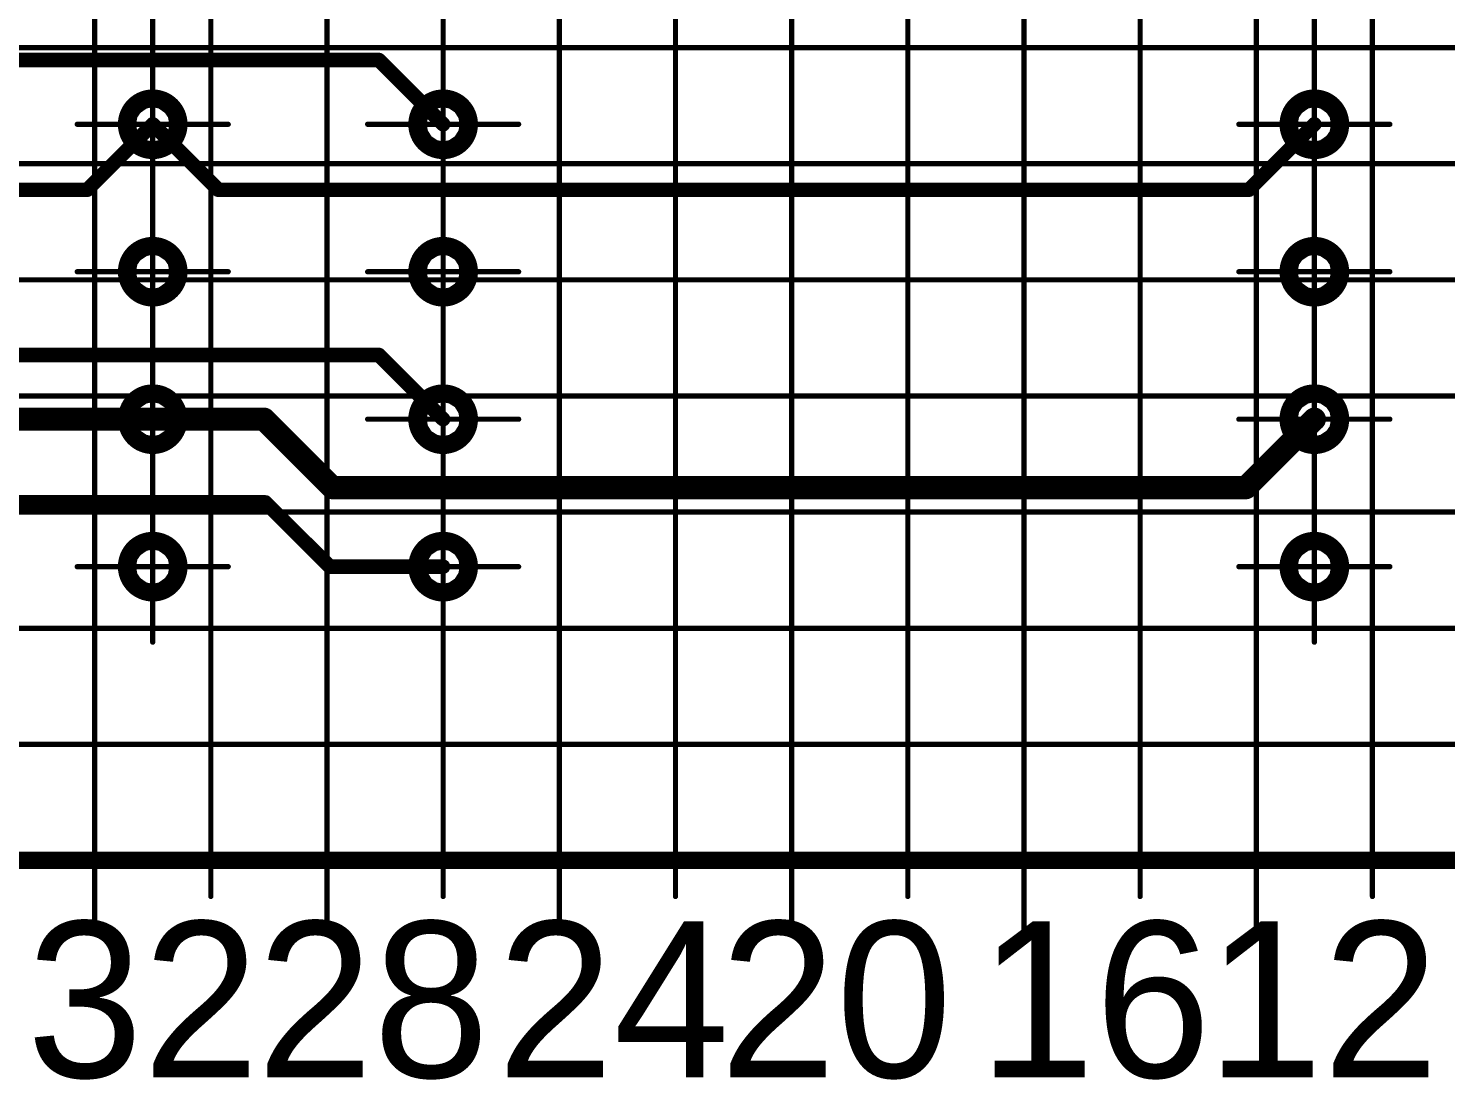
# Model space of a CAD drawing. Header units: millimetres. Extents: x 0 to 841, y 0 to 2540.
# Drawn here: x 732.72 to 781.52, y 2243.45 to 2279.67 of the extents above; entities that cross this region are included whole.
import ezdxf

# ---------------------------------------------------------------- set-up
doc = ezdxf.new("R2010")
doc.units = ezdxf.units.MM
for name, color, linetype in [('Mechanical11', 56, 'Continuous'), ('Mechanical12', 56, 'Continuous'), ('Mechanical7', 56, 'Continuous'), ('Mechanical9', 56, 'Continuous')]:
    doc.layers.add(name, color=color, linetype=linetype)

# ---------------------------------------------------------------- blocks, each defined once
blk = doc.blocks.new('BOASVIEW______B______L_____2__2_32_1_B_3')
at = {"layer": 'Mechanical11'}
for p, q in [((-297.766, -9.555), (-298, -9.508)), ((-298, -9.508), (-298, -10.12)), ((-297.567, -9.687), (-297.766, -9.555)), ((-297.435, -9.886), (-297.567, -9.687)), ((-267.766, -9.555), (-268, -9.508)), ((-268, -9.508), (-268, -10.12)), ((-267.567, -9.687), (-267.766, -9.555)), ((-267.435, -9.886), (-267.567, -9.687)), ((-257.766, -9.555), (-258, -9.508)), ((-258, -9.508), (-258, -10.12)), ((-257.567, -9.687), (-257.766, -9.555)), ((-257.435, -9.886), (-257.567, -9.687)), ((-298, -10.12), (-297.388, -10.12)), ((-298, -10.12), (-298, -10.732)), ((-297.388, -10.12), (-298, -10.12)), ((-297.388, -10.12), (-297.435, -9.886)), ((-297.435, -10.354), (-297.388, -10.12)), ((-268, -10.12), (-267.388, -10.12)), ((-268, -10.12), (-268, -10.732)), ((-267.388, -10.12), (-268, -10.12)), ((-267.388, -10.12), (-267.435, -9.886)), ((-267.435, -10.354), (-267.388, -10.12)), ((-258, -10.12), (-257.388, -10.12)), ((-258, -10.12), (-258, -10.732)), ((-257.388, -10.12), (-258, -10.12)), ((-257.388, -10.12), (-257.435, -9.886)), ((-257.435, -10.354), (-257.388, -10.12)), ((-298, -10.732), (-297.766, -10.685)), ((-297.766, -10.685), (-297.567, -10.553)), ((-297.567, -10.553), (-297.435, -10.354)), ((-268, -10.732), (-267.766, -10.685)), ((-267.766, -10.685), (-267.567, -10.553)), ((-267.567, -10.553), (-267.435, -10.354)), ((-258, -10.732), (-257.766, -10.685)), ((-257.766, -10.685), (-257.567, -10.553)), ((-257.567, -10.553), (-257.435, -10.354)), ((-297.766, -14.635), (-298, -14.588)), ((-298, -14.588), (-298, -15.2)), ((-297.567, -14.767), (-297.766, -14.635)), ((-267.766, -14.635), (-268, -14.588)), ((-268, -14.588), (-268, -15.2)), ((-267.567, -14.767), (-267.766, -14.635)), ((-257.766, -14.635), (-258, -14.588)), ((-258, -14.588), (-258, -15.2)), ((-257.567, -14.767), (-257.766, -14.635)), ((-297.435, -14.966), (-297.567, -14.767)), ((-297.388, -15.2), (-297.435, -14.966)), ((-267.435, -14.966), (-267.567, -14.767)), ((-267.388, -15.2), (-267.435, -14.966)), ((-257.435, -14.966), (-257.567, -14.767)), ((-257.388, -15.2), (-257.435, -14.966)), ((-298, -15.2), (-297.388, -15.2)), ((-298, -15.2), (-298, -15.812)), ((-297.388, -15.2), (-298, -15.2)), ((-297.567, -15.633), (-297.435, -15.434)), ((-297.435, -15.434), (-297.388, -15.2)), ((-268, -15.2), (-267.388, -15.2)), ((-268, -15.2), (-268, -15.812)), ((-267.388, -15.2), (-268, -15.2)), ((-267.567, -15.633), (-267.435, -15.434)), ((-267.435, -15.434), (-267.388, -15.2)), ((-258, -15.2), (-257.388, -15.2)), ((-258, -15.2), (-258, -15.812)), ((-257.388, -15.2), (-258, -15.2)), ((-257.567, -15.633), (-257.435, -15.434)), ((-257.435, -15.434), (-257.388, -15.2)), ((-298, -15.812), (-297.766, -15.765)), ((-297.766, -15.765), (-297.567, -15.633)), ((-268, -15.812), (-267.766, -15.765)), ((-267.766, -15.765), (-267.567, -15.633)), ((-258, -15.812), (-257.766, -15.765)), ((-257.766, -15.765), (-257.567, -15.633)), ((-297.766, -19.715), (-298, -19.668)), ((-298, -19.668), (-298, -20.28)), ((-297.567, -19.847), (-297.766, -19.715)), ((-297.435, -20.046), (-297.567, -19.847)), ((-267.766, -19.715), (-268, -19.668)), ((-268, -19.668), (-268, -20.28)), ((-267.567, -19.847), (-267.766, -19.715)), ((-267.435, -20.046), (-267.567, -19.847)), ((-257.766, -19.715), (-258, -19.668)), ((-258, -19.668), (-258, -20.28)), ((-257.567, -19.847), (-257.766, -19.715)), ((-257.435, -20.046), (-257.567, -19.847)), ((-298, -20.28), (-297.388, -20.28)), ((-298, -20.28), (-298, -20.892)), ((-297.388, -20.28), (-298, -20.28)), ((-297.388, -20.28), (-297.435, -20.046)), ((-297.435, -20.514), (-297.388, -20.28)), ((-268, -20.28), (-267.388, -20.28)), ((-268, -20.28), (-268, -20.892)), ((-267.388, -20.28), (-268, -20.28)), ((-267.388, -20.28), (-267.435, -20.046)), ((-267.435, -20.514), (-267.388, -20.28)), ((-258, -20.28), (-257.388, -20.28)), ((-258, -20.28), (-258, -20.892)), ((-257.388, -20.28), (-258, -20.28)), ((-257.388, -20.28), (-257.435, -20.046)), ((-257.435, -20.514), (-257.388, -20.28)), ((-298, -20.892), (-297.766, -20.845)), ((-297.766, -20.845), (-297.567, -20.713)), ((-297.567, -20.713), (-297.435, -20.514)), ((-268, -20.892), (-267.766, -20.845)), ((-267.766, -20.845), (-267.567, -20.713)), ((-267.567, -20.713), (-267.435, -20.514)), ((-258, -20.892), (-257.766, -20.845)), ((-257.766, -20.845), (-257.567, -20.713)), ((-257.567, -20.713), (-257.435, -20.514)), ((-297.766, -24.795), (-298, -24.748)), ((-298, -24.748), (-298, -25.36)), ((-297.567, -24.927), (-297.766, -24.795)), ((-267.766, -24.795), (-268, -24.748)), ((-268, -24.748), (-268, -25.36)), ((-267.567, -24.927), (-267.766, -24.795)), ((-257.766, -24.795), (-258, -24.748)), ((-258, -24.748), (-258, -25.36)), ((-257.567, -24.927), (-257.766, -24.795)), ((-298, -25.36), (-297.388, -25.36)), ((-298, -25.36), (-298, -25.972)), ((-297.388, -25.36), (-298, -25.36)), ((-297.435, -25.126), (-297.567, -24.927)), ((-297.388, -25.36), (-297.435, -25.126)), ((-297.435, -25.594), (-297.388, -25.36)), ((-268, -25.36), (-267.388, -25.36)), ((-268, -25.36), (-268, -25.972)), ((-267.388, -25.36), (-268, -25.36)), ((-267.435, -25.126), (-267.567, -24.927)), ((-267.388, -25.36), (-267.435, -25.126)), ((-267.435, -25.594), (-267.388, -25.36)), ((-258, -25.36), (-257.388, -25.36)), ((-258, -25.36), (-258, -25.972)), ((-257.388, -25.36), (-258, -25.36)), ((-257.435, -25.126), (-257.567, -24.927)), ((-257.388, -25.36), (-257.435, -25.126)), ((-257.435, -25.594), (-257.388, -25.36)), ((-297.766, -25.925), (-297.567, -25.793)), ((-297.567, -25.793), (-297.435, -25.594)), ((-267.766, -25.925), (-267.567, -25.793)), ((-267.567, -25.793), (-267.435, -25.594)), ((-257.766, -25.925), (-257.567, -25.793)), ((-257.567, -25.793), (-257.435, -25.594)), ((-298, -25.972), (-297.766, -25.925)), ((-268, -25.972), (-267.766, -25.925)), ((-258, -25.972), (-257.766, -25.925))]:
    blk.add_line(p, q, dxfattribs=at)
at = {"layer": 'Mechanical12'}
for p, q in [((-298.433, -9.687), (-298.565, -9.886)), ((-298.234, -9.555), (-298.433, -9.687)), ((-298, -9.508), (-298.234, -9.555)), ((-298, -10.12), (-298, -9.508)), ((-268.433, -9.687), (-268.565, -9.886)), ((-268.234, -9.555), (-268.433, -9.687)), ((-268, -9.508), (-268.234, -9.555)), ((-268, -10.12), (-268, -9.508)), ((-258.433, -9.687), (-258.565, -9.886)), ((-258.234, -9.555), (-258.433, -9.687)), ((-258, -9.508), (-258.234, -9.555)), ((-258, -10.12), (-258, -9.508)), ((-298.565, -9.886), (-298.612, -10.12)), ((-298.612, -10.12), (-298, -10.12)), ((-298, -10.12), (-298.612, -10.12)), ((-298.612, -10.12), (-298.565, -10.354)), ((-298, -10.732), (-298, -10.12)), ((-268.565, -9.886), (-268.612, -10.12)), ((-268.612, -10.12), (-268, -10.12)), ((-268, -10.12), (-268.612, -10.12)), ((-268.612, -10.12), (-268.565, -10.354)), ((-268, -10.732), (-268, -10.12)), ((-258.565, -9.886), (-258.612, -10.12)), ((-258.612, -10.12), (-258, -10.12)), ((-258, -10.12), (-258.612, -10.12)), ((-258.612, -10.12), (-258.565, -10.354)), ((-258, -10.732), (-258, -10.12)), ((-298.565, -10.354), (-298.433, -10.553)), ((-298.433, -10.553), (-298.234, -10.685)), ((-298.234, -10.685), (-298, -10.732)), ((-268.565, -10.354), (-268.433, -10.553)), ((-268.433, -10.553), (-268.234, -10.685)), ((-268.234, -10.685), (-268, -10.732)), ((-258.565, -10.354), (-258.433, -10.553)), ((-258.433, -10.553), (-258.234, -10.685)), ((-258.234, -10.685), (-258, -10.732)), ((-298.234, -14.635), (-298.433, -14.767)), ((-298, -14.588), (-298.234, -14.635)), ((-298, -15.2), (-298, -14.588)), ((-268.234, -14.635), (-268.433, -14.767)), ((-268, -14.588), (-268.234, -14.635)), ((-268, -15.2), (-268, -14.588)), ((-258.234, -14.635), (-258.433, -14.767)), ((-258, -14.588), (-258.234, -14.635)), ((-258, -15.2), (-258, -14.588)), ((-298.565, -14.966), (-298.612, -15.2)), ((-298.433, -14.767), (-298.565, -14.966)), ((-268.565, -14.966), (-268.612, -15.2)), ((-268.433, -14.767), (-268.565, -14.966)), ((-258.565, -14.966), (-258.612, -15.2)), ((-258.433, -14.767), (-258.565, -14.966)), ((-298.612, -15.2), (-298, -15.2)), ((-298, -15.2), (-298.612, -15.2)), ((-298.612, -15.2), (-298.565, -15.434)), ((-298.565, -15.434), (-298.433, -15.633)), ((-298, -15.812), (-298, -15.2)), ((-268.612, -15.2), (-268, -15.2)), ((-268, -15.2), (-268.612, -15.2)), ((-268.612, -15.2), (-268.565, -15.434)), ((-268.565, -15.434), (-268.433, -15.633)), ((-268, -15.812), (-268, -15.2)), ((-258.612, -15.2), (-258, -15.2)), ((-258, -15.2), (-258.612, -15.2)), ((-258.612, -15.2), (-258.565, -15.434)), ((-258.565, -15.434), (-258.433, -15.633)), ((-258, -15.812), (-258, -15.2)), ((-298.433, -15.633), (-298.234, -15.765)), ((-298.234, -15.765), (-298, -15.812)), ((-268.433, -15.633), (-268.234, -15.765)), ((-268.234, -15.765), (-268, -15.812)), ((-258.433, -15.633), (-258.234, -15.765)), ((-258.234, -15.765), (-258, -15.812)), ((-298.433, -19.847), (-298.565, -20.046)), ((-298.234, -19.715), (-298.433, -19.847)), ((-298, -19.668), (-298.234, -19.715)), ((-298, -20.28), (-298, -19.668)), ((-268.433, -19.847), (-268.565, -20.046)), ((-268.234, -19.715), (-268.433, -19.847)), ((-268, -19.668), (-268.234, -19.715)), ((-268, -20.28), (-268, -19.668)), ((-258.433, -19.847), (-258.565, -20.046)), ((-258.234, -19.715), (-258.433, -19.847)), ((-258, -19.668), (-258.234, -19.715)), ((-258, -20.28), (-258, -19.668)), ((-298.565, -20.046), (-298.612, -20.28)), ((-298.612, -20.28), (-298, -20.28)), ((-298, -20.28), (-298.612, -20.28)), ((-298.612, -20.28), (-298.565, -20.514)), ((-298, -20.892), (-298, -20.28)), ((-268.565, -20.046), (-268.612, -20.28)), ((-268.612, -20.28), (-268, -20.28)), ((-268, -20.28), (-268.612, -20.28)), ((-268.612, -20.28), (-268.565, -20.514)), ((-268, -20.892), (-268, -20.28)), ((-258.565, -20.046), (-258.612, -20.28)), ((-258.612, -20.28), (-258, -20.28)), ((-258, -20.28), (-258.612, -20.28)), ((-258.612, -20.28), (-258.565, -20.514)), ((-258, -20.892), (-258, -20.28)), ((-298.565, -20.514), (-298.433, -20.713)), ((-298.433, -20.713), (-298.234, -20.845)), ((-298.234, -20.845), (-298, -20.892)), ((-268.565, -20.514), (-268.433, -20.713)), ((-268.433, -20.713), (-268.234, -20.845)), ((-268.234, -20.845), (-268, -20.892)), ((-258.565, -20.514), (-258.433, -20.713)), ((-258.433, -20.713), (-258.234, -20.845)), ((-258.234, -20.845), (-258, -20.892)), ((-298.234, -24.795), (-298.433, -24.927)), ((-298, -24.748), (-298.234, -24.795)), ((-298, -25.36), (-298, -24.748)), ((-268.234, -24.795), (-268.433, -24.927)), ((-268, -24.748), (-268.234, -24.795)), ((-268, -25.36), (-268, -24.748)), ((-258.234, -24.795), (-258.433, -24.927)), ((-258, -24.748), (-258.234, -24.795)), ((-258, -25.36), (-258, -24.748)), ((-298.565, -25.126), (-298.612, -25.36)), ((-298.612, -25.36), (-298, -25.36)), ((-298, -25.36), (-298.612, -25.36)), ((-298.612, -25.36), (-298.565, -25.594)), ((-298.433, -24.927), (-298.565, -25.126)), ((-298, -25.972), (-298, -25.36)), ((-268.565, -25.126), (-268.612, -25.36)), ((-268.612, -25.36), (-268, -25.36)), ((-268, -25.36), (-268.612, -25.36)), ((-268.612, -25.36), (-268.565, -25.594)), ((-268.433, -24.927), (-268.565, -25.126)), ((-268, -25.972), (-268, -25.36)), ((-258.565, -25.126), (-258.612, -25.36)), ((-258.612, -25.36), (-258, -25.36)), ((-258, -25.36), (-258.612, -25.36)), ((-258.612, -25.36), (-258.565, -25.594)), ((-258.433, -24.927), (-258.565, -25.126)), ((-258, -25.972), (-258, -25.36)), ((-298.565, -25.594), (-298.433, -25.793)), ((-298.433, -25.793), (-298.234, -25.925)), ((-268.565, -25.594), (-268.433, -25.793)), ((-268.433, -25.793), (-268.234, -25.925)), ((-258.565, -25.594), (-258.433, -25.793)), ((-258.433, -25.793), (-258.234, -25.925)), ((-298.234, -25.925), (-298, -25.972)), ((-268.234, -25.925), (-268, -25.972)), ((-258.234, -25.925), (-258, -25.972))]:
    blk.add_line(p, q, dxfattribs=at)
for points, const_width in [([(0, 0), (-320, 0)], 0.6), ([(0, 0), (-320, 0)], 0.6), ([(-264.096, -10.12), (-268, -10.12)], 0.5), ([(-261.882, -12.334), (-264.096, -10.12)], 0.5), ([(-244.132, -12.334), (-261.882, -12.334)], 0.5), ([(-295.642, -12.842), (-298, -15.2)], 0.8), ([(-264.19, -12.842), (-295.642, -12.842)], 0.8), ([(-261.832, -15.2), (-264.19, -12.842)], 0.8), ([(-265.786, -17.414), (-268, -15.2)], 0.5), ([(-258, -15.2), (-261.832, -15.2)], 0.8), ([(-244.204, -15.2), (-258, -15.2)], 0.8), ([(-230.214, -17.414), (-265.786, -17.414)], 0.5), ([(-295.744, -23.104), (-298, -25.36)], 0.5), ([(-260.256, -23.104), (-295.744, -23.104)], 0.5), ([(-258, -25.36), (-260.256, -23.104)], 0.5), ([(-255.744, -23.104), (-258, -25.36)], 0.5), ([(-220.256, -23.104), (-255.744, -23.104)], 0.5), ([(-265.786, -27.574), (-268, -25.36)], 0.5), ([(-230.214, -27.574), (-265.786, -27.574)], 0.5)]:
    blk.add_lwpolyline(points, dxfattribs=dict(at, const_width=const_width))
for points, const_width in [([(-297.1, -10.12, 1), (-298.9, -10.12, 1)], 0.6), ([(-267.1, -10.12, 1), (-268.9, -10.12, 1)], 0.6), ([(-257.1, -10.12, 1), (-258.9, -10.12, 1)], 0.6), ([(-299.05, -10.12, 1), (-298.75, -10.12, 1)], 0.3), ([(-297.25, -10.12, 1), (-296.95, -10.12, 1)], 0.3), ([(-269.05, -10.12, 1), (-268.75, -10.12, 1)], 0.3), ([(-268.125, -10.12, 1), (-267.875, -10.12, 1)], 0.25), ([(-267.25, -10.12, 1), (-266.95, -10.12, 1)], 0.3), ([(-264.221, -10.12, 1), (-263.971, -10.12, 1)], 0.25), ([(-264.221, -10.12, 1), (-263.971, -10.12, 1)], 0.25), ([(-259.05, -10.12, 1), (-258.75, -10.12, 1)], 0.3), ([(-257.25, -10.12, 1), (-256.95, -10.12, 1)], 0.3), ([(-262.007, -12.334, 1), (-261.757, -12.334, 1)], 0.25), ([(-262.007, -12.334, 1), (-261.757, -12.334, 1)], 0.25), ([(-295.842, -12.842, 1), (-295.442, -12.842, 1)], 0.4), ([(-295.842, -12.842, 1), (-295.442, -12.842, 1)], 0.4), ([(-264.39, -12.842, 1), (-263.99, -12.842, 1)], 0.4), ([(-264.39, -12.842, 1), (-263.99, -12.842, 1)], 0.4), ([(-297.1, -15.2, 1), (-298.9, -15.2, 1)], 0.6), ([(-267.1, -15.2, 1), (-268.9, -15.2, 1)], 0.6), ([(-257.1, -15.2, 1), (-258.9, -15.2, 1)], 0.6), ([(-299.05, -15.2, 1), (-298.75, -15.2, 1)], 0.3), ([(-298.2, -15.2, 1), (-297.8, -15.2, 1)], 0.4), ([(-297.25, -15.2, 1), (-296.95, -15.2, 1)], 0.3), ([(-269.05, -15.2, 1), (-268.75, -15.2, 1)], 0.3), ([(-268.125, -15.2, 1), (-267.875, -15.2, 1)], 0.25), ([(-267.25, -15.2, 1), (-266.95, -15.2, 1)], 0.3), ([(-262.032, -15.2, 1), (-261.632, -15.2, 1)], 0.4), ([(-262.032, -15.2, 1), (-261.632, -15.2, 1)], 0.4), ([(-259.05, -15.2, 1), (-258.75, -15.2, 1)], 0.3), ([(-258.2, -15.2, 1), (-257.8, -15.2, 1)], 0.4), ([(-258.2, -15.2, 1), (-257.8, -15.2, 1)], 0.4), ([(-257.25, -15.2, 1), (-256.95, -15.2, 1)], 0.3), ([(-265.911, -17.414, 1), (-265.661, -17.414, 1)], 0.25), ([(-265.911, -17.414, 1), (-265.661, -17.414, 1)], 0.25), ([(-297.1, -20.28, 1), (-298.9, -20.28, 1)], 0.6), ([(-267.1, -20.28, 1), (-268.9, -20.28, 1)], 0.6), ([(-257.1, -20.28, 1), (-258.9, -20.28, 1)], 0.6), ([(-299.05, -20.28, 1), (-298.75, -20.28, 1)], 0.3), ([(-297.25, -20.28, 1), (-296.95, -20.28, 1)], 0.3), ([(-269.05, -20.28, 1), (-268.75, -20.28, 1)], 0.3), ([(-267.25, -20.28, 1), (-266.95, -20.28, 1)], 0.3), ([(-259.05, -20.28, 1), (-258.75, -20.28, 1)], 0.3), ([(-257.25, -20.28, 1), (-256.95, -20.28, 1)], 0.3), ([(-295.869, -23.104, 1), (-295.619, -23.104, 1)], 0.25), ([(-295.869, -23.104, 1), (-295.619, -23.104, 1)], 0.25), ([(-260.381, -23.104, 1), (-260.131, -23.104, 1)], 0.25), ([(-260.381, -23.104, 1), (-260.131, -23.104, 1)], 0.25), ([(-255.869, -23.104, 1), (-255.619, -23.104, 1)], 0.25), ([(-255.869, -23.104, 1), (-255.619, -23.104, 1)], 0.25), ([(-297.1, -25.36, 1), (-298.9, -25.36, 1)], 0.6), ([(-267.1, -25.36, 1), (-268.9, -25.36, 1)], 0.6), ([(-257.1, -25.36, 1), (-258.9, -25.36, 1)], 0.6), ([(-299.05, -25.36, 1), (-298.75, -25.36, 1)], 0.3), ([(-298.125, -25.36, 1), (-297.875, -25.36, 1)], 0.25), ([(-297.25, -25.36, 1), (-296.95, -25.36, 1)], 0.3), ([(-269.05, -25.36, 1), (-268.75, -25.36, 1)], 0.3), ([(-268.125, -25.36, 1), (-267.875, -25.36, 1)], 0.25), ([(-267.25, -25.36, 1), (-266.95, -25.36, 1)], 0.3), ([(-259.05, -25.36, 1), (-258.75, -25.36, 1)], 0.3), ([(-258.125, -25.36, 1), (-257.875, -25.36, 1)], 0.25), ([(-258.125, -25.36, 1), (-257.875, -25.36, 1)], 0.25), ([(-257.25, -25.36, 1), (-256.95, -25.36, 1)], 0.3), ([(-265.911, -27.574, 1), (-265.661, -27.574, 1)], 0.25), ([(-265.911, -27.574, 1), (-265.661, -27.574, 1)], 0.25)]:
    blk.add_lwpolyline(points, format="xyb", close=True, dxfattribs=dict(at, const_width=const_width))
at = {"layer": 'Mechanical7', "const_width": 0.18}
for points in [[(-298, -7.52), (-298, -12.72)], [(-268, -7.52), (-268, -12.72)], [(-258, -7.52), (-258, -12.72)], [(-295.4, -10.12), (-300.6, -10.12)], [(-265.4, -10.12), (-270.6, -10.12)], [(-255.4, -10.12), (-260.6, -10.12)], [(-298, -12.6), (-298, -17.8)], [(-268, -12.6), (-268, -17.8)], [(-258, -12.6), (-258, -17.8)], [(-295.4, -15.2), (-300.6, -15.2)], [(-265.4, -15.2), (-270.6, -15.2)], [(-255.4, -15.2), (-260.6, -15.2)], [(-298, -17.68), (-298, -22.88)], [(-268, -17.68), (-268, -22.88)], [(-258, -17.68), (-258, -22.88)], [(-295.4, -20.28), (-300.6, -20.28)], [(-265.4, -20.28), (-270.6, -20.28)], [(-255.4, -20.28), (-260.6, -20.28)], [(-298, -22.76), (-298, -27.96)], [(-268, -22.76), (-268, -27.96)], [(-258, -22.76), (-258, -27.96)], [(-295.4, -25.36), (-300.6, -25.36)], [(-265.4, -25.36), (-270.6, -25.36)], [(-255.4, -25.36), (-260.6, -25.36)], [(-298, -27.84), (-298, -33.04)], [(-268, -27.84), (-268, -33.04)], [(-258, -27.84), (-258, -33.04)]]:
    blk.add_lwpolyline(points, dxfattribs=at)
at = {"layer": 'Mechanical7', "const_width": 0.09}
for points in [[(-298.045, -7.52, 1), (-297.955, -7.52, 1)], [(-268.045, -7.52, 1), (-267.955, -7.52, 1)], [(-258.045, -7.52, 1), (-257.955, -7.52, 1)], [(-300.645, -10.12, 1), (-300.555, -10.12, 1)], [(-295.445, -10.12, 1), (-295.355, -10.12, 1)], [(-270.645, -10.12, 1), (-270.555, -10.12, 1)], [(-265.445, -10.12, 1), (-265.355, -10.12, 1)], [(-260.645, -10.12, 1), (-260.555, -10.12, 1)], [(-255.445, -10.12, 1), (-255.355, -10.12, 1)], [(-298.045, -12.6, 1), (-297.955, -12.6, 1)], [(-298.045, -12.72, 1), (-297.955, -12.72, 1)], [(-268.045, -12.6, 1), (-267.955, -12.6, 1)], [(-268.045, -12.72, 1), (-267.955, -12.72, 1)], [(-258.045, -12.6, 1), (-257.955, -12.6, 1)], [(-258.045, -12.72, 1), (-257.955, -12.72, 1)], [(-300.645, -15.2, 1), (-300.555, -15.2, 1)], [(-295.445, -15.2, 1), (-295.355, -15.2, 1)], [(-270.645, -15.2, 1), (-270.555, -15.2, 1)], [(-265.445, -15.2, 1), (-265.355, -15.2, 1)], [(-260.645, -15.2, 1), (-260.555, -15.2, 1)], [(-255.445, -15.2, 1), (-255.355, -15.2, 1)], [(-298.045, -17.68, 1), (-297.955, -17.68, 1)], [(-298.045, -17.8, 1), (-297.955, -17.8, 1)], [(-268.045, -17.68, 1), (-267.955, -17.68, 1)], [(-268.045, -17.8, 1), (-267.955, -17.8, 1)], [(-258.045, -17.68, 1), (-257.955, -17.68, 1)], [(-258.045, -17.8, 1), (-257.955, -17.8, 1)], [(-300.645, -20.28, 1), (-300.555, -20.28, 1)], [(-295.445, -20.28, 1), (-295.355, -20.28, 1)], [(-270.645, -20.28, 1), (-270.555, -20.28, 1)], [(-265.445, -20.28, 1), (-265.355, -20.28, 1)], [(-260.645, -20.28, 1), (-260.555, -20.28, 1)], [(-255.445, -20.28, 1), (-255.355, -20.28, 1)], [(-298.045, -22.76, 1), (-297.955, -22.76, 1)], [(-298.045, -22.88, 1), (-297.955, -22.88, 1)], [(-268.045, -22.76, 1), (-267.955, -22.76, 1)], [(-268.045, -22.88, 1), (-267.955, -22.88, 1)], [(-258.045, -22.76, 1), (-257.955, -22.76, 1)], [(-258.045, -22.88, 1), (-257.955, -22.88, 1)], [(-300.645, -25.36, 1), (-300.555, -25.36, 1)], [(-295.445, -25.36, 1), (-295.355, -25.36, 1)], [(-270.645, -25.36, 1), (-270.555, -25.36, 1)], [(-265.445, -25.36, 1), (-265.355, -25.36, 1)], [(-260.645, -25.36, 1), (-260.555, -25.36, 1)], [(-255.445, -25.36, 1), (-255.355, -25.36, 1)], [(-298.045, -27.84, 1), (-297.955, -27.84, 1)], [(-268.045, -27.84, 1), (-267.955, -27.84, 1)], [(-258.045, -27.84, 1), (-257.955, -27.84, 1)], [(-298.045, -27.96, 1), (-297.955, -27.96, 1)], [(-268.045, -27.96, 1), (-267.955, -27.96, 1)], [(-258.045, -27.96, 1), (-257.955, -27.96, 1)]]:
    blk.add_lwpolyline(points, format="xyb", close=True, dxfattribs=at)
at = {"layer": 'Mechanical9', "const_width": 0.18}
for points in [[(-296, 2.48), (-296, 0)], [(-288, 2.48), (-288, 0)], [(-280, 2.48), (-280, 0)], [(-272, 2.48), (-272, 0)], [(-264, 2.48), (-264, 0)], [(-256, 2.48), (-256, 0)], [(-300, 1.24), (-300, 0)], [(-296, 1.24), (-296, 0)], [(-292, 1.24), (-292, 0)], [(-288, 1.24), (-288, 0)], [(-284, 1.24), (-284, 0)], [(-280, 1.24), (-280, 0)], [(-276, 1.24), (-276, 0)], [(-272, 1.24), (-272, 0)], [(-268, 1.24), (-268, 0)], [(-264, 1.24), (-264, 0)], [(-260, 1.24), (-260, 0)], [(-256, 1.24), (-256, 0)], [(0, 0), (-320, 0)], [(-300, 0), (-300, -210)], [(-296, 0), (-296, -210)], [(-292, 0), (-292, -210)], [(-288, 0), (-288, -210)], [(-284, 0), (-284, -210)], [(-280, 0), (-280, -210)], [(-276, 0), (-276, -210)], [(-272, 0), (-272, -210)], [(-268, 0), (-268, -210)], [(-264, 0), (-264, -210)], [(-260, 0), (-260, -210)], [(-256, 0), (-256, -210)], [(0, -4), (-320, -4)], [(0, -8), (-320, -8)], [(0, -12), (-320, -12)], [(0, -16), (-320, -16)], [(0, -20), (-320, -20)], [(0, -24), (-320, -24)], [(0, -28), (-320, -28)]]:
    blk.add_lwpolyline(points, dxfattribs=at)
at = {"layer": 'Mechanical9', "const_width": 0.09}
for points in [[(-296.045, 2.48, 1), (-295.955, 2.48, 1)], [(-288.045, 2.48, 1), (-287.955, 2.48, 1)], [(-280.045, 2.48, 1), (-279.955, 2.48, 1)], [(-272.045, 2.48, 1), (-271.955, 2.48, 1)], [(-264.045, 2.48, 1), (-263.955, 2.48, 1)], [(-256.045, 2.48, 1), (-255.955, 2.48, 1)], [(-300.045, 1.24, 1), (-299.955, 1.24, 1)], [(-296.045, 1.24, 1), (-295.955, 1.24, 1)], [(-292.045, 1.24, 1), (-291.955, 1.24, 1)], [(-288.045, 1.24, 1), (-287.955, 1.24, 1)], [(-284.045, 1.24, 1), (-283.955, 1.24, 1)], [(-280.045, 1.24, 1), (-279.955, 1.24, 1)], [(-276.045, 1.24, 1), (-275.955, 1.24, 1)], [(-272.045, 1.24, 1), (-271.955, 1.24, 1)], [(-268.045, 1.24, 1), (-267.955, 1.24, 1)], [(-264.045, 1.24, 1), (-263.955, 1.24, 1)], [(-260.045, 1.24, 1), (-259.955, 1.24, 1)], [(-256.045, 1.24, 1), (-255.955, 1.24, 1)], [(-300.045, 0, 1), (-299.955, 0, 1)], [(-300.045, 0, 1), (-299.955, 0, 1)], [(-296.045, 0, 1), (-295.955, 0, 1)], [(-296.045, 0, 1), (-295.955, 0, 1)], [(-296.045, 0, 1), (-295.955, 0, 1)], [(-292.045, 0, 1), (-291.955, 0, 1)], [(-292.045, 0, 1), (-291.955, 0, 1)], [(-288.045, 0, 1), (-287.955, 0, 1)], [(-288.045, 0, 1), (-287.955, 0, 1)], [(-288.045, 0, 1), (-287.955, 0, 1)], [(-284.045, 0, 1), (-283.955, 0, 1)], [(-284.045, 0, 1), (-283.955, 0, 1)], [(-280.045, 0, 1), (-279.955, 0, 1)], [(-280.045, 0, 1), (-279.955, 0, 1)], [(-280.045, 0, 1), (-279.955, 0, 1)], [(-276.045, 0, 1), (-275.955, 0, 1)], [(-276.045, 0, 1), (-275.955, 0, 1)], [(-272.045, 0, 1), (-271.955, 0, 1)], [(-272.045, 0, 1), (-271.955, 0, 1)], [(-272.045, 0, 1), (-271.955, 0, 1)], [(-268.045, 0, 1), (-267.955, 0, 1)], [(-268.045, 0, 1), (-267.955, 0, 1)], [(-264.045, 0, 1), (-263.955, 0, 1)], [(-264.045, 0, 1), (-263.955, 0, 1)], [(-264.045, 0, 1), (-263.955, 0, 1)], [(-260.045, 0, 1), (-259.955, 0, 1)], [(-260.045, 0, 1), (-259.955, 0, 1)], [(-256.045, 0, 1), (-255.955, 0, 1)], [(-256.045, 0, 1), (-255.955, 0, 1)], [(-256.045, 0, 1), (-255.955, 0, 1)]]:
    blk.add_lwpolyline(points, format="xyb", close=True, dxfattribs=at)
at = {"layer": 'Mechanical7'}
for s, p in [('12', (-294.291, 7.475)), ('16', (-286.443, 7.475)), ('20', (-277.53, 7.475)), ('24', (-269.865, 7.475)), ('28', (-261.589, 7.475)), ('32', (-253.664, 7.475))]:
    blk.add_text(s, height=5.3763, rotation=180, dxfattribs=at).set_placement(p)

msp = doc.modelspace()

# ---------------------------------------------------------------- block references
at = {"rotation": 180}
msp.add_blockref('BOASVIEW______B______L_____2__2_32_1_B_3', (479, 2251), dxfattribs=at)

doc.saveas('drawing.dxf')
